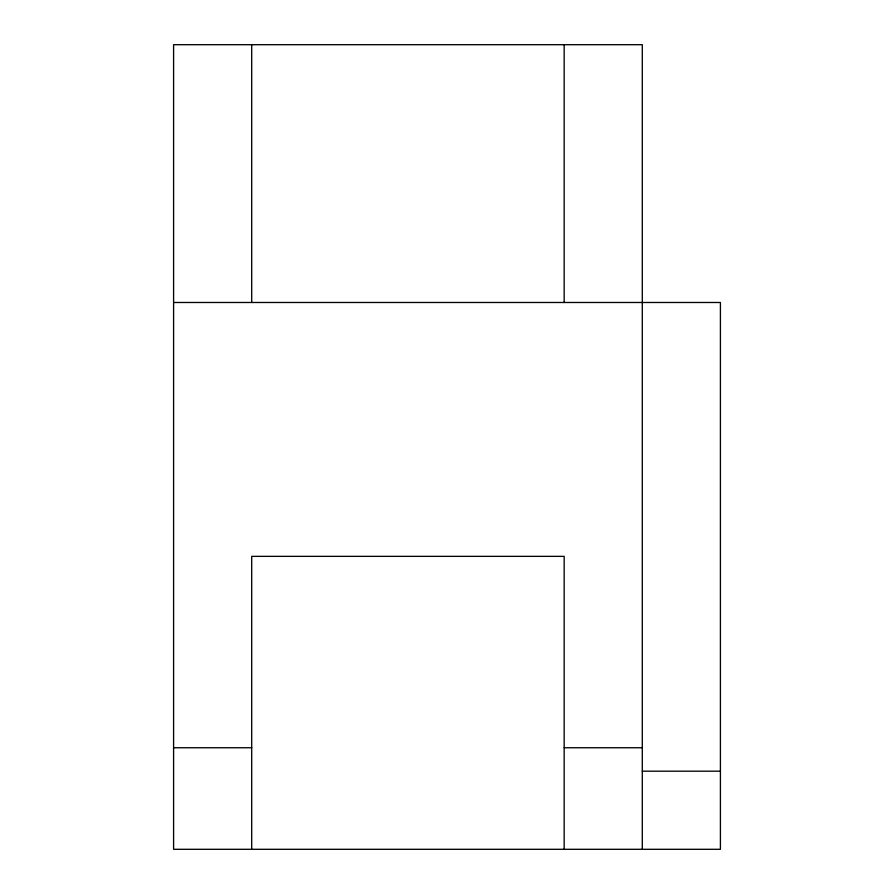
<?xml version="1.0" encoding="UTF-8"?>
<svg xmlns="http://www.w3.org/2000/svg" width="894" height="894" viewBox="0 0 894 894"><rect width="100%" height="100%" fill="white"/><g stroke="black" fill="none" stroke-linecap="round" stroke-linejoin="round"><path stroke-width="1.34" d="M173.592 302.485L720.408 302.485L720.408 849.3L173.592 849.3L173.592 44.7L642.294 44.7L642.294 849.3M173.592 747.753L251.706 747.753M564.17 747.753L642.294 747.753M642.294 771.187L720.408 771.187M564.17 44.7L564.17 302.485M564.17 849.3L564.17 556.359L251.706 556.359L251.706 849.3M251.706 44.7L251.706 302.485"/></g></svg>
